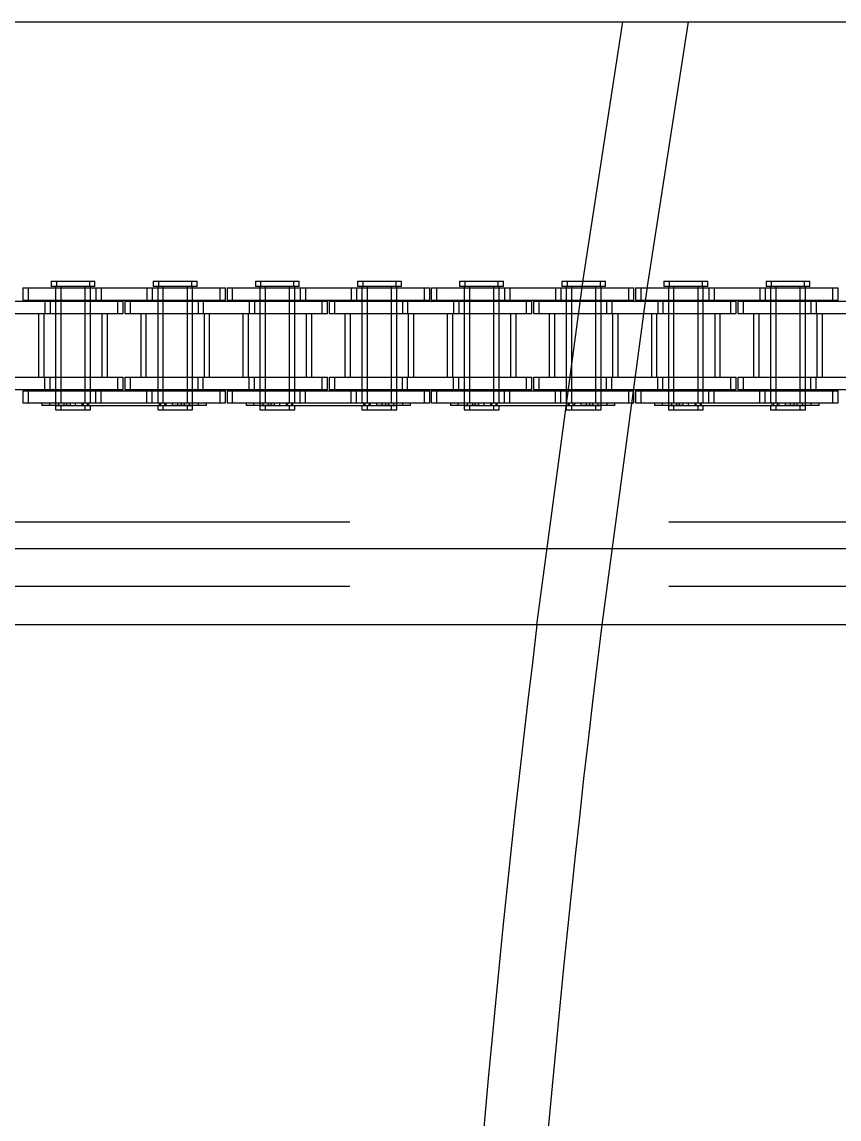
# Model space of a CAD drawing. Header units: metres. Extents: x 0 to 21025, y 0 to 14850.
# Drawn here: x 4713.9 to 4815.5, y 8985.2 to 9121.6 of the extents above; entities that cross this region are included whole.
import ezdxf

# ---------------------------------------------------------------- set-up
doc = ezdxf.new("R2010")
doc.units = ezdxf.units.M
doc.header["$LTSCALE"] = 25
doc.linetypes.add('HIDDEN2', pattern=[4.7625, 3.175, -1.5875])
for name, color, linetype in [('SL1', 8, 'Continuous'), ('SL4', 4, 'Continuous'), ('ST1', 7, 'HIDDEN2')]:
    doc.layers.add(name, color=color, linetype=linetype)

msp = doc.modelspace()

# ---------------------------------------------------------------- linework, layer by layer
at = {"layer": 'SL1', "flags": 128}
for points in [[(4777.946, 9046.619), (4783.695, 9089.558), (4788.633, 9121.619)], [(4796.739, 9121.619), (4791.657, 9088.722), (4786.006, 9046.619)]]:
    msp.add_lwpolyline(points, dxfattribs=at)
at = {"layer": 'SL1'}
for radius, start, end in [(1916, 173.023098, 191.096015), (1908, 172.993698, 191.448467)]:
    msp.add_arc((6679.759, 8813.884), radius, start, end, dxfattribs=at)
at = {"layer": 'SL4'}
for p, q in [((3548.761, 9121.619), (4873.736, 9121.619)), ((3548.761, 9056.144), (4873.736, 9056.144)), ((4873.736, 9046.619), (3548.761, 9046.619))]:
    msp.add_line(p, q, dxfattribs=at)
at = {"layer": 'ST1'}
for p, q in [((4714.015, 9088.541), (4723.11, 9088.541)), ((4714.015, 9088.541), (4714.015, 9087.021)), ((4714.67, 9088.541), (4714.67, 9087.021)), ((4717.536, 9089.384), (4722.333, 9089.384)), ((4717.536, 9089.384), (4717.536, 9088.725)), ((4722.333, 9088.725), (4717.536, 9088.725)), ((4718.09, 9088.725), (4718.09, 9074.227)), ((4718.09, 9088.541), (4718.09, 9087.021)), ((4718.191, 9089.384), (4718.191, 9088.725)), ((4718.745, 9088.725), (4718.745, 9074.227)), ((4718.745, 9088.541), (4718.745, 9087.021)), ((4721.78, 9074.227), (4721.78, 9088.725)), ((4721.78, 9087.021), (4721.78, 9088.541)), ((4722.333, 9089.384), (4722.988, 9089.384)), ((4722.333, 9088.725), (4722.333, 9089.384)), ((4722.988, 9088.725), (4722.333, 9088.725)), ((4722.435, 9074.227), (4722.435, 9088.725)), ((4722.435, 9087.021), (4722.435, 9088.541)), ((4722.988, 9088.725), (4722.988, 9089.384)), ((4723.11, 9088.541), (4723.11, 9087.021)), ((4723.11, 9088.541), (4729.46, 9088.541)), ((4723.765, 9088.541), (4723.765, 9087.021)), ((4729.46, 9088.541), (4729.46, 9087.021)), ((4729.46, 9088.541), (4738.555, 9088.541)), ((4730.115, 9088.541), (4730.115, 9087.021)), ((4730.236, 9089.384), (4735.033, 9089.384)), ((4730.236, 9089.384), (4730.236, 9088.725)), ((4735.033, 9088.725), (4730.236, 9088.725)), ((4730.79, 9088.725), (4730.79, 9074.227)), ((4730.79, 9088.541), (4730.79, 9087.021)), ((4730.891, 9089.384), (4730.891, 9088.725)), ((4731.445, 9088.725), (4731.445, 9074.227)), ((4731.445, 9088.541), (4731.445, 9087.021)), ((4734.48, 9074.227), (4734.48, 9088.725)), ((4734.48, 9087.021), (4734.48, 9088.541)), ((4735.033, 9089.384), (4735.688, 9089.384)), ((4735.033, 9088.725), (4735.033, 9089.384)), ((4735.688, 9088.725), (4735.033, 9088.725)), ((4735.135, 9074.227), (4735.135, 9088.725)), ((4735.135, 9087.021), (4735.135, 9088.541)), ((4735.688, 9088.725), (4735.688, 9089.384)), ((4738.555, 9088.541), (4739.21, 9088.541)), ((4738.555, 9087.021), (4738.555, 9088.541)), ((4739.21, 9087.021), (4739.21, 9088.541)), ((4739.415, 9088.541), (4748.51, 9088.541)), ((4739.415, 9088.541), (4739.415, 9087.021)), ((4740.07, 9088.541), (4740.07, 9087.021)), ((4742.936, 9089.384), (4747.733, 9089.384)), ((4742.936, 9089.384), (4742.936, 9088.725)), ((4747.733, 9088.725), (4742.936, 9088.725)), ((4743.49, 9088.725), (4743.49, 9074.227)), ((4743.49, 9088.541), (4743.49, 9087.021)), ((4743.591, 9089.384), (4743.591, 9088.725)), ((4744.145, 9088.725), (4744.145, 9074.227)), ((4744.145, 9088.541), (4744.145, 9087.021)), ((4747.18, 9074.227), (4747.18, 9088.725)), ((4747.18, 9087.021), (4747.18, 9088.541)), ((4747.733, 9089.384), (4748.388, 9089.384)), ((4747.733, 9088.725), (4747.733, 9089.384)), ((4748.388, 9088.725), (4747.733, 9088.725)), ((4747.835, 9074.227), (4747.835, 9088.725)), ((4747.835, 9087.021), (4747.835, 9088.541)), ((4748.388, 9088.725), (4748.388, 9089.384)), ((4748.51, 9088.541), (4748.51, 9087.021)), ((4748.51, 9088.541), (4754.86, 9088.541)), ((4749.165, 9088.541), (4749.165, 9087.021)), ((4754.86, 9088.541), (4754.86, 9087.021)), ((4754.86, 9088.541), (4763.955, 9088.541)), ((4755.515, 9088.541), (4755.515, 9087.021)), ((4755.636, 9089.384), (4760.433, 9089.384)), ((4755.636, 9089.384), (4755.636, 9088.725)), ((4760.433, 9088.725), (4755.636, 9088.725)), ((4756.19, 9088.725), (4756.19, 9074.227)), ((4756.19, 9088.541), (4756.19, 9087.021)), ((4756.291, 9089.384), (4756.291, 9088.725)), ((4756.845, 9088.725), (4756.845, 9074.227)), ((4756.845, 9088.541), (4756.845, 9087.021)), ((4759.88, 9074.227), (4759.88, 9088.725)), ((4759.88, 9087.021), (4759.88, 9088.541)), ((4760.433, 9089.384), (4761.088, 9089.384)), ((4760.433, 9088.725), (4760.433, 9089.384)), ((4761.088, 9088.725), (4760.433, 9088.725)), ((4760.535, 9074.227), (4760.535, 9088.725)), ((4760.535, 9087.021), (4760.535, 9088.541)), ((4761.088, 9088.725), (4761.088, 9089.384)), ((4763.955, 9088.541), (4764.61, 9088.541)), ((4763.955, 9087.021), (4763.955, 9088.541)), ((4764.61, 9087.021), (4764.61, 9088.541)), ((4764.815, 9088.541), (4773.91, 9088.541)), ((4764.815, 9088.541), (4764.815, 9087.021)), ((4765.47, 9088.541), (4765.47, 9087.021)), ((4768.336, 9089.384), (4773.133, 9089.384)), ((4768.336, 9089.384), (4768.336, 9088.725)), ((4773.133, 9088.725), (4768.336, 9088.725)), ((4768.89, 9088.725), (4768.89, 9074.227)), ((4768.89, 9088.541), (4768.89, 9087.021)), ((4768.991, 9089.384), (4768.991, 9088.725)), ((4769.545, 9088.725), (4769.545, 9074.227)), ((4769.545, 9088.541), (4769.545, 9087.021)), ((4772.58, 9074.227), (4772.58, 9088.725)), ((4772.58, 9087.021), (4772.58, 9088.541)), ((4773.133, 9089.384), (4773.788, 9089.384)), ((4773.133, 9088.725), (4773.133, 9089.384)), ((4773.788, 9088.725), (4773.133, 9088.725)), ((4773.235, 9074.227), (4773.235, 9088.725)), ((4773.235, 9087.021), (4773.235, 9088.541)), ((4773.788, 9088.725), (4773.788, 9089.384)), ((4773.91, 9088.541), (4773.91, 9087.021)), ((4773.91, 9088.541), (4780.26, 9088.541)), ((4774.565, 9088.541), (4774.565, 9087.021)), ((4780.26, 9088.541), (4780.26, 9087.021)), ((4780.26, 9088.541), (4789.355, 9088.541)), ((4780.915, 9088.541), (4780.915, 9087.021)), ((4781.036, 9089.384), (4785.833, 9089.384)), ((4781.036, 9089.384), (4781.036, 9088.725)), ((4785.833, 9088.725), (4781.036, 9088.725)), ((4781.59, 9088.725), (4781.59, 9074.227)), ((4781.59, 9088.541), (4781.59, 9087.021)), ((4781.691, 9089.384), (4781.691, 9088.725)), ((4782.245, 9088.725), (4782.245, 9074.227)), ((4782.245, 9088.541), (4782.245, 9087.021)), ((4785.28, 9074.227), (4785.28, 9088.725)), ((4785.28, 9087.021), (4785.28, 9088.541)), ((4785.833, 9089.384), (4786.488, 9089.384)), ((4785.833, 9088.725), (4785.833, 9089.384)), ((4786.488, 9088.725), (4785.833, 9088.725)), ((4785.935, 9074.227), (4785.935, 9088.725)), ((4785.935, 9087.021), (4785.935, 9088.541)), ((4786.488, 9088.725), (4786.488, 9089.384)), ((4789.355, 9088.541), (4790.01, 9088.541)), ((4789.355, 9087.021), (4789.355, 9088.541)), ((4790.01, 9087.021), (4790.01, 9088.541)), ((4790.215, 9088.541), (4799.31, 9088.541)), ((4790.215, 9088.541), (4790.215, 9087.021)), ((4790.87, 9088.541), (4790.87, 9087.021)), ((4793.736, 9089.384), (4798.533, 9089.384)), ((4793.736, 9089.384), (4793.736, 9088.725)), ((4798.533, 9088.725), (4793.736, 9088.725)), ((4794.29, 9088.725), (4794.29, 9074.227)), ((4794.29, 9088.541), (4794.29, 9087.021)), ((4794.391, 9089.384), (4794.391, 9088.725)), ((4794.945, 9088.725), (4794.945, 9074.227)), ((4794.945, 9088.541), (4794.945, 9087.021)), ((4797.98, 9074.227), (4797.98, 9088.725)), ((4797.98, 9087.021), (4797.98, 9088.541)), ((4798.533, 9089.384), (4799.188, 9089.384)), ((4798.533, 9088.725), (4798.533, 9089.384)), ((4799.188, 9088.725), (4798.533, 9088.725)), ((4798.635, 9074.227), (4798.635, 9088.725)), ((4798.635, 9087.021), (4798.635, 9088.541)), ((4799.188, 9088.725), (4799.188, 9089.384)), ((4799.31, 9088.541), (4799.31, 9087.021)), ((4799.31, 9088.541), (4805.66, 9088.541)), ((4799.965, 9088.541), (4799.965, 9087.021)), ((4805.66, 9088.541), (4805.66, 9087.021)), ((4805.66, 9088.541), (4814.755, 9088.541)), ((4806.315, 9088.541), (4806.315, 9087.021)), ((4806.436, 9089.384), (4811.233, 9089.384)), ((4806.436, 9089.384), (4806.436, 9088.725)), ((4811.233, 9088.725), (4806.436, 9088.725)), ((4806.99, 9088.725), (4806.99, 9074.227)), ((4806.99, 9088.541), (4806.99, 9087.021)), ((4807.091, 9089.384), (4807.091, 9088.725)), ((4807.645, 9088.725), (4807.645, 9074.227)), ((4807.645, 9088.541), (4807.645, 9087.021)), ((4810.68, 9074.227), (4810.68, 9088.725)), ((4810.68, 9087.021), (4810.68, 9088.541)), ((4811.233, 9089.384), (4811.888, 9089.384)), ((4811.233, 9088.725), (4811.233, 9089.384)), ((4811.888, 9088.725), (4811.233, 9088.725)), ((4811.335, 9074.227), (4811.335, 9088.725)), ((4811.335, 9087.021), (4811.335, 9088.541)), ((4811.888, 9088.725), (4811.888, 9089.384)), ((4814.755, 9088.541), (4815.41, 9088.541)), ((4814.755, 9087.021), (4814.755, 9088.541)), ((4815.41, 9087.021), (4815.41, 9088.541)), ((4714.015, 9087.021), (4723.11, 9087.021)), ((4723.11, 9087.021), (4729.46, 9087.021)), ((4729.46, 9087.021), (4738.555, 9087.021)), ((4738.555, 9087.021), (4739.21, 9087.021)), ((4739.415, 9087.021), (4748.51, 9087.021)), ((4748.51, 9087.021), (4754.86, 9087.021)), ((4754.86, 9087.021), (4763.955, 9087.021)), ((4763.955, 9087.021), (4764.61, 9087.021)), ((4764.815, 9087.021), (4773.91, 9087.021)), ((4773.91, 9087.021), (4780.26, 9087.021)), ((4780.26, 9087.021), (4789.355, 9087.021)), ((4789.355, 9087.021), (4790.01, 9087.021)), ((4790.215, 9087.021), (4799.31, 9087.021)), ((4799.31, 9087.021), (4805.66, 9087.021)), ((4805.66, 9087.021), (4814.755, 9087.021)), ((4814.755, 9087.021), (4815.41, 9087.021)), ((4710.41, 9086.869), (4716.76, 9086.869)), ((4716.76, 9086.869), (4716.76, 9085.349)), ((4716.76, 9086.869), (4725.855, 9086.869)), ((4717.415, 9086.869), (4717.415, 9085.349)), ((4718.09, 9086.869), (4718.09, 9085.349)), ((4718.745, 9086.869), (4718.745, 9085.349)), ((4721.78, 9085.349), (4721.78, 9086.869)), ((4722.435, 9085.349), (4722.435, 9086.869)), ((4725.855, 9086.869), (4726.51, 9086.869)), ((4725.855, 9085.349), (4725.855, 9086.869)), ((4726.51, 9085.349), (4726.51, 9086.869)), ((4726.715, 9086.869), (4735.81, 9086.869)), ((4726.715, 9086.869), (4726.715, 9085.349)), ((4727.37, 9086.869), (4727.37, 9085.349)), ((4730.79, 9086.869), (4730.79, 9085.349)), ((4731.445, 9086.869), (4731.445, 9085.349)), ((4734.48, 9085.349), (4734.48, 9086.869)), ((4735.135, 9085.349), (4735.135, 9086.869)), ((4735.81, 9086.869), (4735.81, 9085.349)), ((4735.81, 9086.869), (4742.16, 9086.869)), ((4736.465, 9086.869), (4736.465, 9085.349)), ((4742.16, 9086.869), (4742.16, 9085.349)), ((4742.16, 9086.869), (4751.255, 9086.869)), ((4742.815, 9086.869), (4742.815, 9085.349)), ((4743.49, 9086.869), (4743.49, 9085.349)), ((4744.145, 9086.869), (4744.145, 9085.349)), ((4747.18, 9085.349), (4747.18, 9086.869)), ((4747.835, 9085.349), (4747.835, 9086.869)), ((4751.255, 9086.869), (4751.91, 9086.869)), ((4751.255, 9085.349), (4751.255, 9086.869)), ((4751.91, 9085.349), (4751.91, 9086.869)), ((4752.115, 9086.869), (4761.21, 9086.869)), ((4752.115, 9086.869), (4752.115, 9085.349)), ((4752.77, 9086.869), (4752.77, 9085.349)), ((4756.19, 9086.869), (4756.19, 9085.349)), ((4756.845, 9086.869), (4756.845, 9085.349)), ((4759.88, 9085.349), (4759.88, 9086.869)), ((4760.535, 9085.349), (4760.535, 9086.869)), ((4761.21, 9086.869), (4761.21, 9085.349)), ((4761.21, 9086.869), (4767.56, 9086.869)), ((4761.865, 9086.869), (4761.865, 9085.349)), ((4767.56, 9086.869), (4767.56, 9085.349)), ((4767.56, 9086.869), (4776.655, 9086.869)), ((4768.215, 9086.869), (4768.215, 9085.349)), ((4768.89, 9086.869), (4768.89, 9085.349)), ((4769.545, 9086.869), (4769.545, 9085.349)), ((4772.58, 9085.349), (4772.58, 9086.869)), ((4773.235, 9085.349), (4773.235, 9086.869)), ((4776.655, 9086.869), (4777.31, 9086.869)), ((4776.655, 9085.349), (4776.655, 9086.869)), ((4777.31, 9085.349), (4777.31, 9086.869)), ((4777.515, 9086.869), (4786.61, 9086.869)), ((4777.515, 9086.869), (4777.515, 9085.349)), ((4778.17, 9086.869), (4778.17, 9085.349)), ((4781.59, 9086.869), (4781.59, 9085.349)), ((4782.245, 9086.869), (4782.245, 9085.349)), ((4785.28, 9085.349), (4785.28, 9086.869)), ((4785.935, 9085.349), (4785.935, 9086.869)), ((4786.61, 9086.869), (4786.61, 9085.349)), ((4786.61, 9086.869), (4792.96, 9086.869)), ((4787.265, 9086.869), (4787.265, 9085.349)), ((4792.96, 9086.869), (4792.96, 9085.349)), ((4792.96, 9086.869), (4802.055, 9086.869)), ((4793.615, 9086.869), (4793.615, 9085.349)), ((4794.29, 9086.869), (4794.29, 9085.349)), ((4794.945, 9086.869), (4794.945, 9085.349)), ((4797.98, 9085.349), (4797.98, 9086.869)), ((4798.635, 9085.349), (4798.635, 9086.869)), ((4802.055, 9086.869), (4802.71, 9086.869)), ((4802.055, 9085.349), (4802.055, 9086.869)), ((4802.71, 9085.349), (4802.71, 9086.869)), ((4802.915, 9086.869), (4812.01, 9086.869)), ((4802.915, 9086.869), (4802.915, 9085.349)), ((4803.57, 9086.869), (4803.57, 9085.349)), ((4806.99, 9086.869), (4806.99, 9085.349)), ((4807.645, 9086.869), (4807.645, 9085.349)), ((4810.68, 9085.349), (4810.68, 9086.869)), ((4811.335, 9085.349), (4811.335, 9086.869)), ((4812.01, 9086.869), (4812.01, 9085.349)), ((4812.01, 9086.869), (4818.36, 9086.869)), ((4812.665, 9086.869), (4812.665, 9085.349)), ((4710.41, 9085.349), (4716.76, 9085.349)), ((4715.975, 9085.349), (4715.975, 9077.419)), ((4716.63, 9085.349), (4716.63, 9077.419)), ((4716.76, 9085.349), (4725.855, 9085.349)), ((4718.09, 9085.349), (4718.09, 9077.419)), ((4718.745, 9085.349), (4718.745, 9077.419)), ((4721.78, 9077.419), (4721.78, 9085.349)), ((4722.435, 9077.419), (4722.435, 9085.349)), ((4723.895, 9077.419), (4723.895, 9085.349)), ((4724.55, 9077.419), (4724.55, 9085.349)), ((4725.855, 9085.349), (4726.51, 9085.349)), ((4726.715, 9085.349), (4735.81, 9085.349)), ((4728.675, 9085.349), (4728.675, 9077.419)), ((4729.33, 9085.349), (4729.33, 9077.419)), ((4730.79, 9085.349), (4730.79, 9077.419)), ((4731.445, 9085.349), (4731.445, 9077.419)), ((4734.48, 9077.419), (4734.48, 9085.349)), ((4735.135, 9077.419), (4735.135, 9085.349)), ((4735.81, 9085.349), (4742.16, 9085.349)), ((4736.595, 9077.419), (4736.595, 9085.349)), ((4737.25, 9077.419), (4737.25, 9085.349)), ((4741.375, 9085.349), (4741.375, 9077.419)), ((4742.03, 9085.349), (4742.03, 9077.419)), ((4742.16, 9085.349), (4751.255, 9085.349)), ((4743.49, 9085.349), (4743.49, 9077.419)), ((4744.145, 9085.349), (4744.145, 9077.419)), ((4747.18, 9077.419), (4747.18, 9085.349)), ((4747.835, 9077.419), (4747.835, 9085.349)), ((4749.295, 9077.419), (4749.295, 9085.349)), ((4749.95, 9077.419), (4749.95, 9085.349)), ((4751.255, 9085.349), (4751.91, 9085.349)), ((4752.115, 9085.349), (4761.21, 9085.349)), ((4754.075, 9085.349), (4754.075, 9077.419)), ((4754.73, 9085.349), (4754.73, 9077.419)), ((4756.19, 9085.349), (4756.19, 9077.419)), ((4756.845, 9085.349), (4756.845, 9077.419)), ((4759.88, 9077.419), (4759.88, 9085.349)), ((4760.535, 9077.419), (4760.535, 9085.349)), ((4761.21, 9085.349), (4767.56, 9085.349)), ((4761.995, 9077.419), (4761.995, 9085.349)), ((4762.65, 9077.419), (4762.65, 9085.349)), ((4766.775, 9085.349), (4766.775, 9077.419)), ((4767.43, 9085.349), (4767.43, 9077.419)), ((4767.56, 9085.349), (4776.655, 9085.349)), ((4768.89, 9085.349), (4768.89, 9077.419)), ((4769.545, 9085.349), (4769.545, 9077.419)), ((4772.58, 9077.419), (4772.58, 9085.349)), ((4773.235, 9077.419), (4773.235, 9085.349)), ((4774.695, 9077.419), (4774.695, 9085.349)), ((4775.35, 9077.419), (4775.35, 9085.349)), ((4776.655, 9085.349), (4777.31, 9085.349)), ((4777.515, 9085.349), (4786.61, 9085.349)), ((4779.475, 9085.349), (4779.475, 9077.419)), ((4780.13, 9085.349), (4780.13, 9077.419)), ((4781.59, 9085.349), (4781.59, 9077.419)), ((4782.245, 9085.349), (4782.245, 9077.419)), ((4785.28, 9077.419), (4785.28, 9085.349)), ((4785.935, 9077.419), (4785.935, 9085.349)), ((4786.61, 9085.349), (4792.96, 9085.349)), ((4787.395, 9077.419), (4787.395, 9085.349)), ((4788.05, 9077.419), (4788.05, 9085.349)), ((4792.175, 9085.349), (4792.175, 9077.419)), ((4792.83, 9085.349), (4792.83, 9077.419)), ((4792.96, 9085.349), (4802.055, 9085.349)), ((4794.29, 9085.349), (4794.29, 9077.419)), ((4794.945, 9085.349), (4794.945, 9077.419)), ((4797.98, 9077.419), (4797.98, 9085.349)), ((4798.635, 9077.419), (4798.635, 9085.349)), ((4800.095, 9077.419), (4800.095, 9085.349)), ((4800.75, 9077.419), (4800.75, 9085.349)), ((4802.055, 9085.349), (4802.71, 9085.349)), ((4802.915, 9085.349), (4812.01, 9085.349)), ((4804.875, 9085.349), (4804.875, 9077.419)), ((4805.53, 9085.349), (4805.53, 9077.419)), ((4806.99, 9085.349), (4806.99, 9077.419)), ((4807.645, 9085.349), (4807.645, 9077.419)), ((4810.68, 9077.419), (4810.68, 9085.349)), ((4811.335, 9077.419), (4811.335, 9085.349)), ((4812.01, 9085.349), (4818.36, 9085.349)), ((4812.795, 9077.419), (4812.795, 9085.349)), ((4813.45, 9077.419), (4813.45, 9085.349)), ((4710.41, 9077.419), (4716.76, 9077.419)), ((4716.76, 9075.899), (4716.76, 9077.419)), ((4716.76, 9077.419), (4725.855, 9077.419)), ((4717.415, 9075.899), (4717.415, 9077.419)), ((4718.09, 9077.419), (4718.09, 9075.899)), ((4718.745, 9077.419), (4718.745, 9075.899)), ((4721.78, 9075.899), (4721.78, 9077.419)), ((4722.435, 9075.899), (4722.435, 9077.419)), ((4725.855, 9077.419), (4726.51, 9077.419)), ((4725.855, 9075.899), (4725.855, 9077.419)), ((4726.51, 9075.899), (4726.51, 9077.419)), ((4726.715, 9077.419), (4735.81, 9077.419)), ((4726.715, 9077.419), (4726.715, 9075.899)), ((4727.37, 9077.419), (4727.37, 9075.899)), ((4730.79, 9077.419), (4730.79, 9075.899)), ((4731.445, 9077.419), (4731.445, 9075.899)), ((4734.48, 9075.899), (4734.48, 9077.419)), ((4735.135, 9075.899), (4735.135, 9077.419)), ((4735.81, 9075.899), (4735.81, 9077.419)), ((4735.81, 9077.419), (4742.16, 9077.419)), ((4736.465, 9075.899), (4736.465, 9077.419)), ((4742.16, 9075.899), (4742.16, 9077.419)), ((4742.16, 9077.419), (4751.255, 9077.419)), ((4742.815, 9075.899), (4742.815, 9077.419)), ((4743.49, 9077.419), (4743.49, 9075.899)), ((4744.145, 9077.419), (4744.145, 9075.899)), ((4747.18, 9075.899), (4747.18, 9077.419)), ((4747.835, 9075.899), (4747.835, 9077.419)), ((4751.255, 9077.419), (4751.91, 9077.419)), ((4751.255, 9075.899), (4751.255, 9077.419)), ((4751.91, 9075.899), (4751.91, 9077.419)), ((4752.115, 9077.419), (4761.21, 9077.419)), ((4752.115, 9077.419), (4752.115, 9075.899)), ((4752.77, 9077.419), (4752.77, 9075.899)), ((4756.19, 9077.419), (4756.19, 9075.899)), ((4756.845, 9077.419), (4756.845, 9075.899)), ((4759.88, 9075.899), (4759.88, 9077.419)), ((4760.535, 9075.899), (4760.535, 9077.419)), ((4761.21, 9075.899), (4761.21, 9077.419)), ((4761.21, 9077.419), (4767.56, 9077.419)), ((4761.865, 9075.899), (4761.865, 9077.419)), ((4767.56, 9075.899), (4767.56, 9077.419)), ((4767.56, 9077.419), (4776.655, 9077.419)), ((4768.215, 9075.899), (4768.215, 9077.419)), ((4768.89, 9077.419), (4768.89, 9075.899)), ((4769.545, 9077.419), (4769.545, 9075.899)), ((4772.58, 9075.899), (4772.58, 9077.419)), ((4773.235, 9075.899), (4773.235, 9077.419)), ((4776.655, 9077.419), (4777.31, 9077.419)), ((4776.655, 9075.899), (4776.655, 9077.419)), ((4777.31, 9075.899), (4777.31, 9077.419)), ((4777.515, 9077.419), (4786.61, 9077.419)), ((4777.515, 9077.419), (4777.515, 9075.899)), ((4778.17, 9077.419), (4778.17, 9075.899)), ((4781.59, 9077.419), (4781.59, 9075.899)), ((4782.245, 9077.419), (4782.245, 9075.899)), ((4785.28, 9075.899), (4785.28, 9077.419)), ((4785.935, 9075.899), (4785.935, 9077.419)), ((4786.61, 9075.899), (4786.61, 9077.419)), ((4786.61, 9077.419), (4792.96, 9077.419)), ((4787.265, 9075.899), (4787.265, 9077.419)), ((4792.96, 9075.899), (4792.96, 9077.419)), ((4792.96, 9077.419), (4802.055, 9077.419)), ((4793.615, 9075.899), (4793.615, 9077.419)), ((4794.29, 9077.419), (4794.29, 9075.899)), ((4794.945, 9077.419), (4794.945, 9075.899)), ((4797.98, 9075.899), (4797.98, 9077.419)), ((4798.635, 9075.899), (4798.635, 9077.419)), ((4802.055, 9077.419), (4802.71, 9077.419)), ((4802.055, 9075.899), (4802.055, 9077.419)), ((4802.71, 9075.899), (4802.71, 9077.419)), ((4802.915, 9077.419), (4812.01, 9077.419)), ((4802.915, 9077.419), (4802.915, 9075.899)), ((4803.57, 9077.419), (4803.57, 9075.899)), ((4806.99, 9077.419), (4806.99, 9075.899)), ((4807.645, 9077.419), (4807.645, 9075.899)), ((4810.68, 9075.899), (4810.68, 9077.419)), ((4811.335, 9075.899), (4811.335, 9077.419)), ((4812.01, 9075.899), (4812.01, 9077.419)), ((4812.01, 9077.419), (4818.36, 9077.419)), ((4812.665, 9075.899), (4812.665, 9077.419)), ((4710.41, 9075.899), (4716.76, 9075.899)), ((4714.015, 9075.747), (4723.11, 9075.747)), ((4714.015, 9075.747), (4714.015, 9074.227)), ((4714.67, 9075.747), (4714.67, 9074.227)), ((4716.76, 9075.899), (4725.855, 9075.899)), ((4718.09, 9075.747), (4718.09, 9073.894)), ((4718.745, 9075.747), (4718.745, 9074.227)), ((4721.78, 9074.227), (4721.78, 9075.747)), ((4722.435, 9074.227), (4722.435, 9075.747)), ((4723.11, 9074.227), (4723.11, 9075.747)), ((4723.11, 9075.747), (4729.46, 9075.747)), ((4723.765, 9074.227), (4723.765, 9075.747)), ((4725.855, 9075.899), (4726.51, 9075.899)), ((4726.715, 9075.899), (4735.81, 9075.899)), ((4729.46, 9074.227), (4729.46, 9075.747)), ((4729.46, 9075.747), (4738.555, 9075.747)), ((4730.115, 9074.227), (4730.115, 9075.747)), ((4730.79, 9075.747), (4730.79, 9074.227)), ((4731.445, 9075.747), (4731.445, 9074.227)), ((4734.48, 9074.227), (4734.48, 9075.747)), ((4735.135, 9073.894), (4735.135, 9075.747)), ((4735.81, 9075.899), (4742.16, 9075.899)), ((4738.555, 9075.747), (4739.21, 9075.747)), ((4738.555, 9074.227), (4738.555, 9075.747)), ((4739.21, 9074.227), (4739.21, 9075.747)), ((4739.415, 9075.747), (4748.51, 9075.747)), ((4739.415, 9075.747), (4739.415, 9074.227)), ((4740.07, 9075.747), (4740.07, 9074.227)), ((4742.16, 9075.899), (4751.255, 9075.899)), ((4743.49, 9075.747), (4743.49, 9073.894)), ((4744.145, 9075.747), (4744.145, 9074.227)), ((4747.18, 9074.227), (4747.18, 9075.747)), ((4747.835, 9074.227), (4747.835, 9075.747)), ((4748.51, 9074.227), (4748.51, 9075.747)), ((4748.51, 9075.747), (4754.86, 9075.747)), ((4749.165, 9074.227), (4749.165, 9075.747)), ((4751.255, 9075.899), (4751.91, 9075.899)), ((4752.115, 9075.899), (4761.21, 9075.899)), ((4754.86, 9074.227), (4754.86, 9075.747)), ((4754.86, 9075.747), (4763.955, 9075.747)), ((4755.515, 9074.227), (4755.515, 9075.747)), ((4756.19, 9075.747), (4756.19, 9074.227)), ((4756.845, 9075.747), (4756.845, 9074.227)), ((4759.88, 9074.227), (4759.88, 9075.747)), ((4760.535, 9073.894), (4760.535, 9075.747)), ((4761.21, 9075.899), (4767.56, 9075.899)), ((4763.955, 9075.747), (4764.61, 9075.747)), ((4763.955, 9074.227), (4763.955, 9075.747)), ((4764.61, 9074.227), (4764.61, 9075.747)), ((4764.815, 9075.747), (4773.91, 9075.747)), ((4764.815, 9075.747), (4764.815, 9074.227)), ((4765.47, 9075.747), (4765.47, 9074.227)), ((4767.56, 9075.899), (4776.655, 9075.899)), ((4768.89, 9075.747), (4768.89, 9073.894)), ((4769.545, 9075.747), (4769.545, 9074.227)), ((4772.58, 9074.227), (4772.58, 9075.747)), ((4773.235, 9074.227), (4773.235, 9075.747)), ((4773.91, 9074.227), (4773.91, 9075.747)), ((4773.91, 9075.747), (4780.26, 9075.747)), ((4774.565, 9074.227), (4774.565, 9075.747)), ((4776.655, 9075.899), (4777.31, 9075.899)), ((4777.515, 9075.899), (4786.61, 9075.899)), ((4780.26, 9074.227), (4780.26, 9075.747)), ((4780.26, 9075.747), (4789.355, 9075.747)), ((4780.915, 9074.227), (4780.915, 9075.747)), ((4781.59, 9075.747), (4781.59, 9074.227)), ((4782.245, 9075.747), (4782.245, 9074.227)), ((4785.28, 9074.227), (4785.28, 9075.747)), ((4785.935, 9073.894), (4785.935, 9075.747)), ((4786.61, 9075.899), (4792.96, 9075.899)), ((4789.355, 9075.747), (4790.01, 9075.747)), ((4789.355, 9074.227), (4789.355, 9075.747)), ((4790.01, 9074.227), (4790.01, 9075.747)), ((4790.215, 9075.747), (4799.31, 9075.747)), ((4790.215, 9075.747), (4790.215, 9074.227)), ((4790.87, 9075.747), (4790.87, 9074.227)), ((4792.96, 9075.899), (4802.055, 9075.899)), ((4794.29, 9075.747), (4794.29, 9073.894)), ((4794.945, 9075.747), (4794.945, 9074.227)), ((4797.98, 9074.227), (4797.98, 9075.747)), ((4798.635, 9074.227), (4798.635, 9075.747)), ((4799.31, 9074.227), (4799.31, 9075.747)), ((4799.31, 9075.747), (4805.66, 9075.747)), ((4799.965, 9074.227), (4799.965, 9075.747)), ((4802.055, 9075.899), (4802.71, 9075.899)), ((4802.915, 9075.899), (4812.01, 9075.899)), ((4805.66, 9074.227), (4805.66, 9075.747)), ((4805.66, 9075.747), (4814.755, 9075.747)), ((4806.315, 9074.227), (4806.315, 9075.747)), ((4806.99, 9075.747), (4806.99, 9074.227)), ((4807.645, 9075.747), (4807.645, 9074.227)), ((4810.68, 9074.227), (4810.68, 9075.747)), ((4811.335, 9073.894), (4811.335, 9075.747)), ((4812.01, 9075.899), (4818.36, 9075.899)), ((4814.755, 9075.747), (4815.41, 9075.747)), ((4814.755, 9074.227), (4814.755, 9075.747)), ((4815.41, 9074.227), (4815.41, 9075.747)), ((4714.015, 9074.227), (4723.11, 9074.227)), ((4716.383, 9074.227), (4716.383, 9073.894)), ((4719.935, 9073.894), (4716.383, 9073.894)), ((4717.359, 9073.894), (4717.359, 9074.227)), ((4721.78, 9073.858), (4718.09, 9073.858)), ((4718.09, 9073.858), (4718.09, 9073.384)), ((4718.09, 9073.384), (4721.78, 9073.384)), ((4718.459, 9074.227), (4718.459, 9073.858)), ((4718.745, 9073.858), (4718.745, 9073.384)), ((4719.114, 9074.227), (4719.114, 9073.858)), ((4719.483, 9073.894), (4719.483, 9074.227)), ((4719.935, 9073.894), (4719.935, 9074.227)), ((4719.935, 9073.894), (4732.635, 9073.894)), ((4720.59, 9073.894), (4720.59, 9074.227)), ((4721.411, 9073.858), (4721.411, 9074.227)), ((4721.554, 9073.894), (4721.554, 9074.227)), ((4722.435, 9073.858), (4721.78, 9073.858)), ((4721.78, 9073.384), (4721.78, 9073.858)), ((4721.78, 9073.384), (4722.435, 9073.384)), ((4722.066, 9073.858), (4722.066, 9074.227)), ((4722.209, 9073.894), (4722.209, 9074.227)), ((4722.435, 9073.384), (4722.435, 9073.858)), ((4723.11, 9074.227), (4729.46, 9074.227)), ((4729.46, 9074.227), (4738.555, 9074.227)), ((4734.48, 9073.858), (4730.79, 9073.858)), ((4730.79, 9073.858), (4730.79, 9073.384)), ((4730.79, 9073.384), (4734.48, 9073.384)), ((4731.016, 9073.894), (4731.016, 9074.227)), ((4731.159, 9074.227), (4731.159, 9073.858)), ((4731.445, 9073.858), (4731.445, 9073.384)), ((4731.671, 9073.894), (4731.671, 9074.227)), ((4731.814, 9074.227), (4731.814, 9073.858)), ((4732.635, 9073.894), (4732.635, 9074.227)), ((4735.865, 9073.894), (4732.635, 9073.894)), ((4733.29, 9073.894), (4733.29, 9074.227)), ((4733.742, 9073.894), (4733.742, 9074.227)), ((4734.111, 9073.858), (4734.111, 9074.227)), ((4735.135, 9073.858), (4734.48, 9073.858)), ((4734.48, 9073.384), (4734.48, 9073.858)), ((4734.48, 9073.384), (4735.135, 9073.384)), ((4734.766, 9073.858), (4734.766, 9074.227)), ((4735.135, 9073.384), (4735.135, 9073.858)), ((4735.865, 9073.894), (4735.865, 9074.227)), ((4736.842, 9073.894), (4735.865, 9073.894)), ((4736.842, 9073.894), (4736.842, 9074.227)), ((4738.555, 9074.227), (4739.21, 9074.227)), ((4739.415, 9074.227), (4748.51, 9074.227)), ((4741.783, 9074.227), (4741.783, 9073.894)), ((4745.335, 9073.894), (4741.783, 9073.894)), ((4742.759, 9073.894), (4742.759, 9074.227)), ((4747.18, 9073.858), (4743.49, 9073.858)), ((4743.49, 9073.858), (4743.49, 9073.384)), ((4743.49, 9073.384), (4747.18, 9073.384)), ((4743.859, 9074.227), (4743.859, 9073.858)), ((4744.145, 9073.858), (4744.145, 9073.384)), ((4744.514, 9074.227), (4744.514, 9073.858)), ((4744.883, 9073.894), (4744.883, 9074.227)), ((4745.335, 9073.894), (4745.335, 9074.227)), ((4745.335, 9073.894), (4758.035, 9073.894)), ((4745.99, 9073.894), (4745.99, 9074.227)), ((4746.811, 9073.858), (4746.811, 9074.227)), ((4746.954, 9073.894), (4746.954, 9074.227)), ((4747.835, 9073.858), (4747.18, 9073.858)), ((4747.18, 9073.384), (4747.18, 9073.858)), ((4747.18, 9073.384), (4747.835, 9073.384)), ((4747.466, 9073.858), (4747.466, 9074.227)), ((4747.609, 9073.894), (4747.609, 9074.227)), ((4747.835, 9073.384), (4747.835, 9073.858)), ((4748.51, 9074.227), (4754.86, 9074.227)), ((4754.86, 9074.227), (4763.955, 9074.227)), ((4759.88, 9073.858), (4756.19, 9073.858)), ((4756.19, 9073.858), (4756.19, 9073.384)), ((4756.19, 9073.384), (4759.88, 9073.384)), ((4756.416, 9073.894), (4756.416, 9074.227)), ((4756.559, 9074.227), (4756.559, 9073.858)), ((4756.845, 9073.858), (4756.845, 9073.384)), ((4757.071, 9073.894), (4757.071, 9074.227)), ((4757.214, 9074.227), (4757.214, 9073.858)), ((4758.035, 9073.894), (4758.035, 9074.227)), ((4761.265, 9073.894), (4758.035, 9073.894)), ((4758.69, 9073.894), (4758.69, 9074.227)), ((4759.142, 9073.894), (4759.142, 9074.227)), ((4759.511, 9073.858), (4759.511, 9074.227)), ((4760.535, 9073.858), (4759.88, 9073.858)), ((4759.88, 9073.384), (4759.88, 9073.858)), ((4759.88, 9073.384), (4760.535, 9073.384)), ((4760.166, 9073.858), (4760.166, 9074.227)), ((4760.535, 9073.384), (4760.535, 9073.858)), ((4761.265, 9073.894), (4761.265, 9074.227)), ((4762.242, 9073.894), (4761.265, 9073.894)), ((4762.242, 9073.894), (4762.242, 9074.227)), ((4763.955, 9074.227), (4764.61, 9074.227)), ((4764.815, 9074.227), (4773.91, 9074.227)), ((4767.183, 9074.227), (4767.183, 9073.894)), ((4770.735, 9073.894), (4767.183, 9073.894)), ((4768.159, 9073.894), (4768.159, 9074.227)), ((4772.58, 9073.858), (4768.89, 9073.858)), ((4768.89, 9073.858), (4768.89, 9073.384)), ((4768.89, 9073.384), (4772.58, 9073.384)), ((4769.259, 9074.227), (4769.259, 9073.858)), ((4769.545, 9073.858), (4769.545, 9073.384)), ((4769.914, 9074.227), (4769.914, 9073.858)), ((4770.283, 9073.894), (4770.283, 9074.227)), ((4770.735, 9073.894), (4770.735, 9074.227)), ((4770.735, 9073.894), (4783.435, 9073.894)), ((4771.39, 9073.894), (4771.39, 9074.227)), ((4772.211, 9073.858), (4772.211, 9074.227)), ((4772.354, 9073.894), (4772.354, 9074.227)), ((4773.235, 9073.858), (4772.58, 9073.858)), ((4772.58, 9073.384), (4772.58, 9073.858)), ((4772.58, 9073.384), (4773.235, 9073.384)), ((4772.866, 9073.858), (4772.866, 9074.227)), ((4773.009, 9073.894), (4773.009, 9074.227)), ((4773.235, 9073.384), (4773.235, 9073.858)), ((4773.91, 9074.227), (4780.26, 9074.227)), ((4780.26, 9074.227), (4789.355, 9074.227)), ((4785.28, 9073.858), (4781.59, 9073.858)), ((4781.59, 9073.858), (4781.59, 9073.384)), ((4781.59, 9073.384), (4785.28, 9073.384)), ((4781.816, 9073.894), (4781.816, 9074.227)), ((4781.959, 9074.227), (4781.959, 9073.858)), ((4782.245, 9073.858), (4782.245, 9073.384)), ((4782.471, 9073.894), (4782.471, 9074.227)), ((4782.614, 9074.227), (4782.614, 9073.858)), ((4783.435, 9073.894), (4783.435, 9074.227)), ((4786.665, 9073.894), (4783.435, 9073.894)), ((4784.09, 9073.894), (4784.09, 9074.227)), ((4784.542, 9073.894), (4784.542, 9074.227)), ((4784.911, 9073.858), (4784.911, 9074.227)), ((4785.935, 9073.858), (4785.28, 9073.858)), ((4785.28, 9073.384), (4785.28, 9073.858)), ((4785.28, 9073.384), (4785.935, 9073.384)), ((4785.566, 9073.858), (4785.566, 9074.227)), ((4785.935, 9073.384), (4785.935, 9073.858)), ((4786.665, 9073.894), (4786.665, 9074.227)), ((4787.642, 9073.894), (4786.665, 9073.894)), ((4787.642, 9073.894), (4787.642, 9074.227)), ((4789.355, 9074.227), (4790.01, 9074.227)), ((4790.215, 9074.227), (4799.31, 9074.227)), ((4792.583, 9074.227), (4792.583, 9073.894)), ((4796.135, 9073.894), (4792.583, 9073.894)), ((4793.559, 9073.894), (4793.559, 9074.227)), ((4797.98, 9073.858), (4794.29, 9073.858)), ((4794.29, 9073.858), (4794.29, 9073.384)), ((4794.29, 9073.384), (4797.98, 9073.384)), ((4794.659, 9074.227), (4794.659, 9073.858)), ((4794.945, 9073.858), (4794.945, 9073.384)), ((4795.314, 9074.227), (4795.314, 9073.858)), ((4795.683, 9073.894), (4795.683, 9074.227)), ((4796.135, 9073.894), (4796.135, 9074.227)), ((4796.135, 9073.894), (4808.835, 9073.894)), ((4796.79, 9073.894), (4796.79, 9074.227)), ((4797.611, 9073.858), (4797.611, 9074.227)), ((4797.754, 9073.894), (4797.754, 9074.227)), ((4798.635, 9073.858), (4797.98, 9073.858)), ((4797.98, 9073.384), (4797.98, 9073.858)), ((4797.98, 9073.384), (4798.635, 9073.384)), ((4798.266, 9073.858), (4798.266, 9074.227)), ((4798.409, 9073.894), (4798.409, 9074.227)), ((4798.635, 9073.384), (4798.635, 9073.858)), ((4799.31, 9074.227), (4805.66, 9074.227)), ((4805.66, 9074.227), (4814.755, 9074.227)), ((4810.68, 9073.858), (4806.99, 9073.858)), ((4806.99, 9073.858), (4806.99, 9073.384)), ((4806.99, 9073.384), (4810.68, 9073.384)), ((4807.216, 9073.894), (4807.216, 9074.227)), ((4807.359, 9074.227), (4807.359, 9073.858)), ((4807.645, 9073.858), (4807.645, 9073.384)), ((4807.871, 9073.894), (4807.871, 9074.227)), ((4808.014, 9074.227), (4808.014, 9073.858)), ((4808.835, 9073.894), (4808.835, 9074.227)), ((4812.065, 9073.894), (4808.835, 9073.894)), ((4809.49, 9073.894), (4809.49, 9074.227)), ((4809.942, 9073.894), (4809.942, 9074.227)), ((4810.311, 9073.858), (4810.311, 9074.227)), ((4811.335, 9073.858), (4810.68, 9073.858)), ((4810.68, 9073.384), (4810.68, 9073.858)), ((4810.68, 9073.384), (4811.335, 9073.384)), ((4810.966, 9073.858), (4810.966, 9074.227)), ((4811.335, 9073.384), (4811.335, 9073.858)), ((4812.065, 9073.894), (4812.065, 9074.227)), ((4813.042, 9073.894), (4812.065, 9073.894)), ((4813.042, 9073.894), (4813.042, 9074.227)), ((4814.755, 9074.227), (4815.41, 9074.227)), ((4873.736, 9059.381), (3548.761, 9059.381)), ((3548.761, 9056.144), (4873.736, 9056.144)), ((4873.736, 9051.381), (3548.761, 9051.381))]:
    msp.add_line(p, q, dxfattribs=at)

doc.saveas('drawing.dxf')
